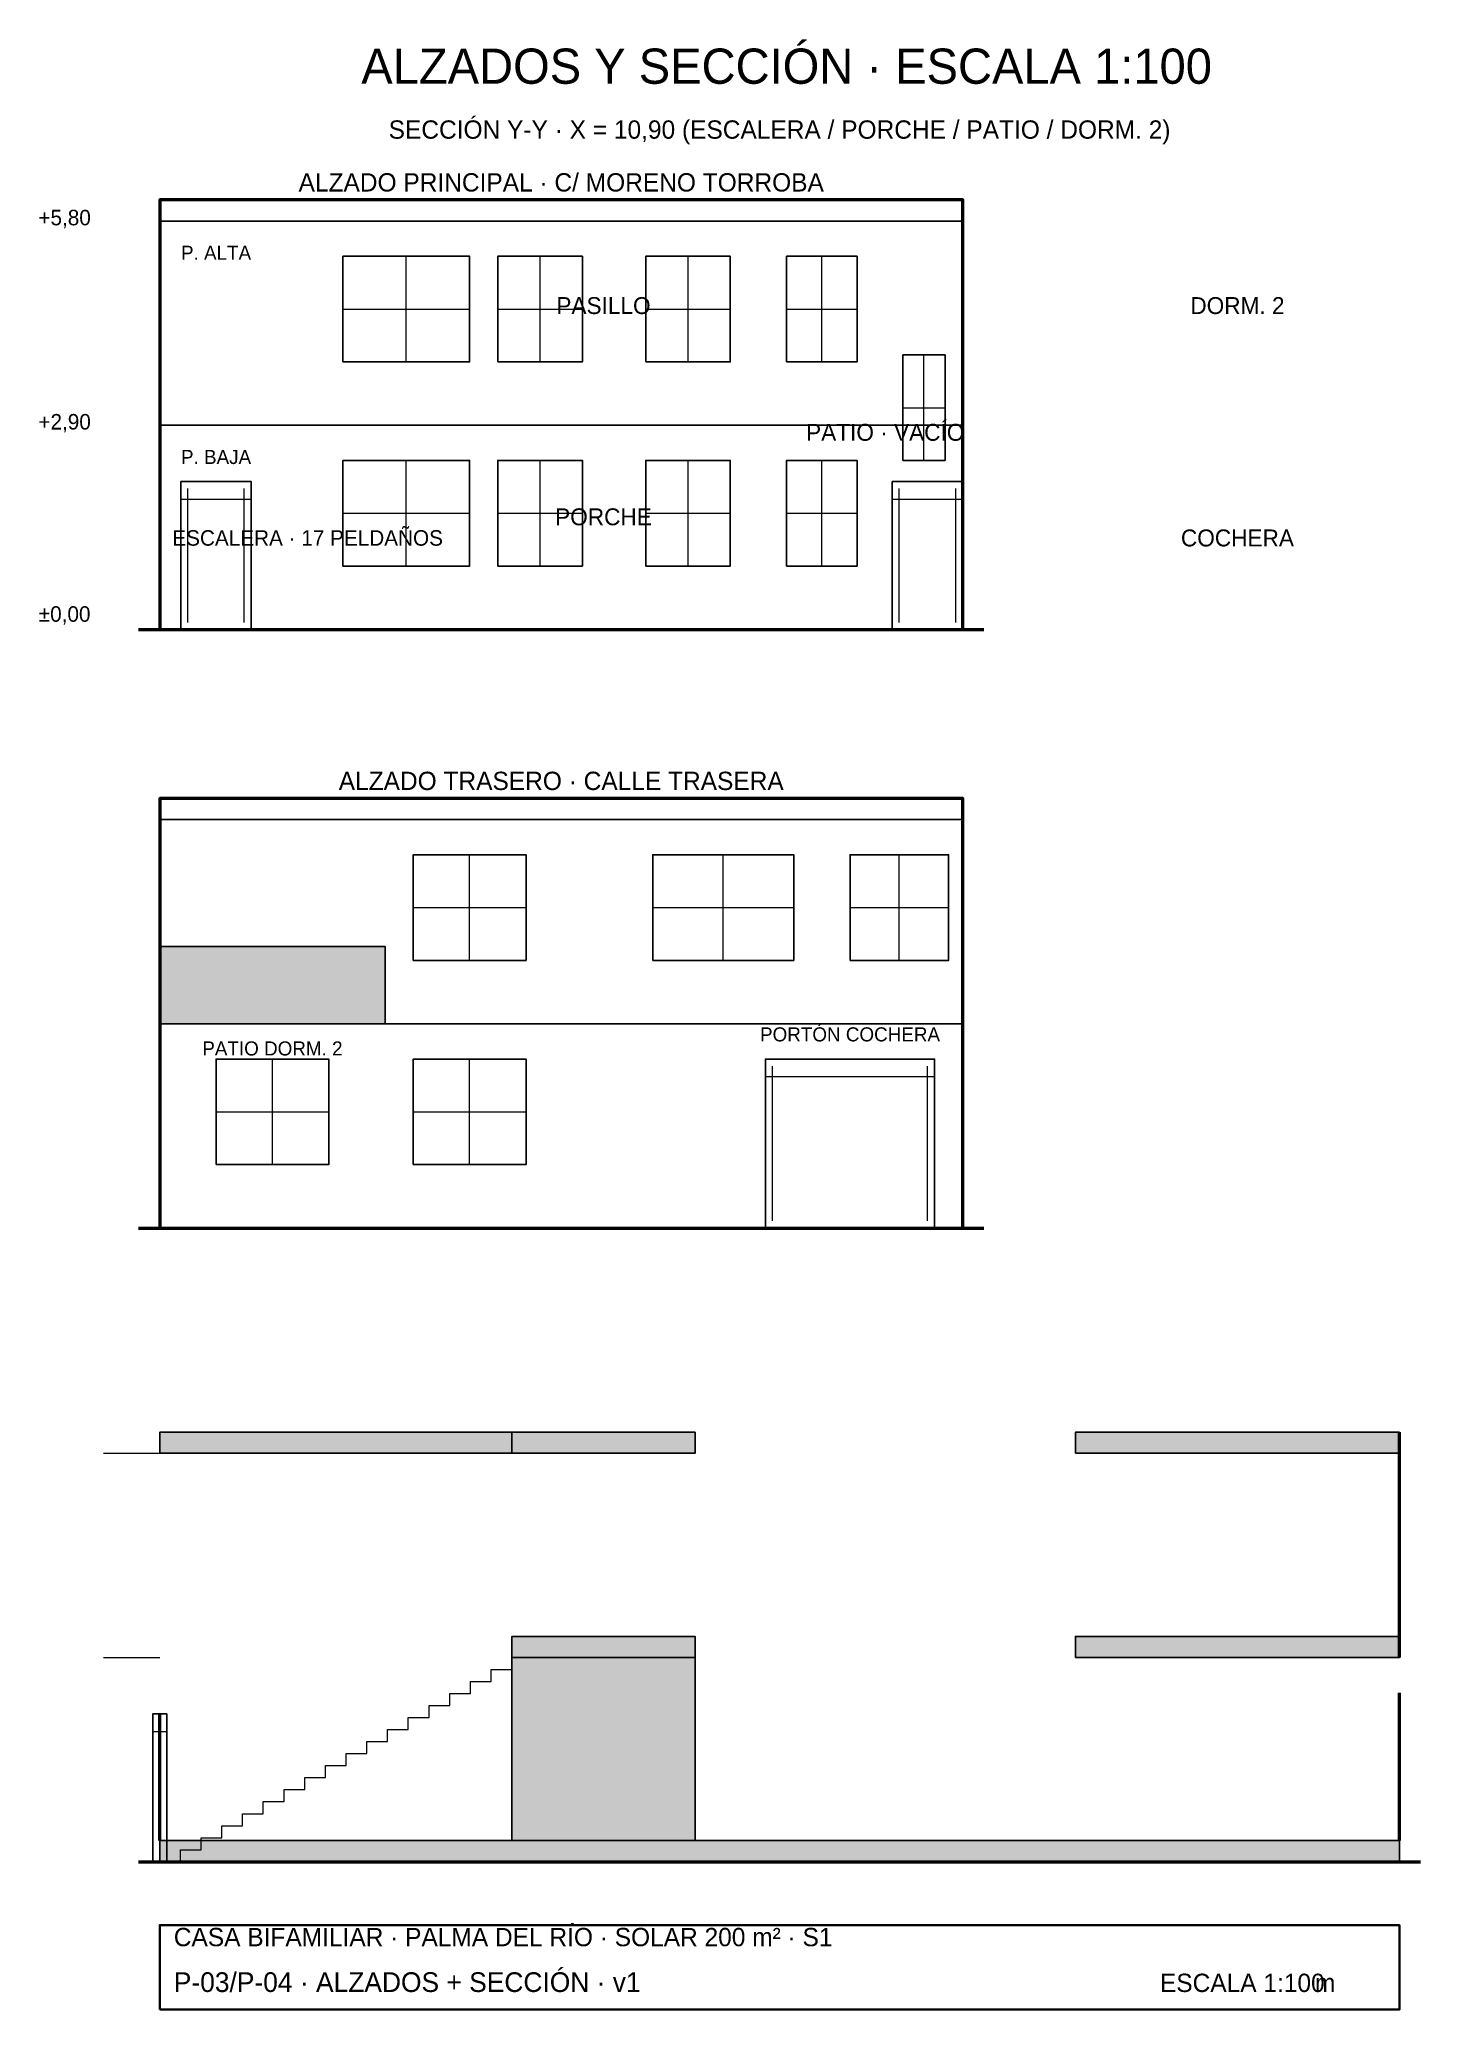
# Model space of a CAD drawing. Header units: metres. Extents: x -1.7 to 17.9, y -19.6 to 8.4.
import ezdxf
from ezdxf.enums import TextEntityAlignment as Align

# ---------------------------------------------------------------- set-up
doc = ezdxf.new("R2010")
doc.units = ezdxf.units.M
for name, color, linetype, lineweight in [('CAJETIN', 7, 'CONTINUOUS', 35), ('CARPINT', 6, 'CONTINUOUS', 18), ('COTAS', 5, 'CONTINUOUS', 18), ('ESTRUCT', 8, 'CONTINUOUS', 25), ('HUECOS', 5, 'CONTINUOUS', 25), ('MUROS', 7, 'CONTINUOUS', 50), ('TEXTO', 7, 'CONTINUOUS', 18)]:
    doc.layers.add(name, color=color, linetype=linetype, lineweight=lineweight)

msp = doc.modelspace()

# ---------------------------------------------------------------- hatches: boundary and pattern name
at = {"layer": 'ESTRUCT'}
h = msp.add_hatch(color=7, dxfattribs=at)
h.dxf.hatch_style = 1
h.paths.add_polyline_path([(0, -5.6), (3.2, -5.6), (3.2, -4.5), (0, -4.5)])
h = msp.add_hatch(color=7, dxfattribs=at)
h.dxf.hatch_style = 1
h.paths.add_polyline_path([(0, -11.7), (5, -11.7), (5, -11.4), (0, -11.4)])
h = msp.add_hatch(color=7, dxfattribs=at)
h.dxf.hatch_style = 1
h.paths.add_polyline_path([(5, -11.7), (7.6, -11.7), (7.6, -11.4), (5, -11.4)])
h = msp.add_hatch(color=7, dxfattribs=at)
h.dxf.hatch_style = 1
h.paths.add_polyline_path([(13, -11.7), (17.6, -11.7), (17.6, -11.4), (13, -11.4)])
h = msp.add_hatch(color=7, dxfattribs=at)
h.dxf.hatch_style = 1
h.paths.add_polyline_path([(5, -14.6), (7.6, -14.6), (7.6, -14.3), (5, -14.3)])
h = msp.add_hatch(color=7, dxfattribs=at)
h.dxf.hatch_style = 1
h.paths.add_polyline_path([(13, -14.6), (17.6, -14.6), (17.6, -14.3), (13, -14.3)])
h = msp.add_hatch(color=7, dxfattribs=at)
h.dxf.hatch_style = 1
h.paths.add_polyline_path([(5, -17.2), (7.6, -17.2), (7.6, -14.6), (5, -14.6)])
h = msp.add_hatch(color=7, dxfattribs=at)
h.dxf.hatch_style = 1
h.paths.add_polyline_path([(0, -17.5), (17.6, -17.5), (17.6, -17.2), (0, -17.2)])

# ---------------------------------------------------------------- linework, layer by layer
at = {"layer": 'CAJETIN'}
msp.add_lwpolyline([(0, -19.6), (17.6, -19.6), (17.6, -18.4), (0, -18.4), (0, -19.6)], close=True, dxfattribs=at)
at = {"layer": 'CARPINT'}
for p, q in [((3.5, 3.8), (3.5, 5.3)), ((5.4, 3.8), (5.4, 5.3)), ((7.5, 3.8), (7.5, 5.3)), ((9.4, 3.8), (9.4, 5.3)), ((2.6, 4.55), (4.4, 4.55)), ((4.8, 4.55), (6, 4.55)), ((6.9, 4.55), (8.1, 4.55)), ((8.9, 4.55), (9.9, 4.55)), ((10.85, 2.4), (10.85, 3.9)), ((10.55, 3.15), (11.15, 3.15)), ((3.5, 0.9), (3.5, 2.4)), ((5.4, 0.9), (5.4, 2.4)), ((7.5, 0.9), (7.5, 2.4)), ((9.4, 0.9), (9.4, 2.4)), ((0.4, 0.1), (0.4, 2)), ((1.2, 0.1), (1.2, 2)), ((10.5, 0.1), (10.5, 2)), ((11.3, 0.1), (11.3, 2)), ((0.3, 1.85), (1.3, 1.85)), ((10.4, 1.85), (11.4, 1.85)), ((2.6, 1.65), (4.4, 1.65)), ((4.8, 1.65), (6, 1.65)), ((6.9, 1.65), (8.1, 1.65)), ((8.9, 1.65), (9.9, 1.65)), ((4.4, -4.7), (4.4, -3.2)), ((8, -4.7), (8, -3.2)), ((10.5, -4.7), (10.5, -3.2)), ((3.6, -3.95), (5.2, -3.95)), ((7, -3.95), (9, -3.95)), ((9.8, -3.95), (11.2, -3.95)), ((1.6, -7.6), (1.6, -6.1)), ((4.4, -7.6), (4.4, -6.1)), ((8.6, -6.35), (11, -6.35)), ((8.7, -8.4), (8.7, -6.2)), ((10.9, -8.4), (10.9, -6.2)), ((0.8, -6.85), (2.4, -6.85)), ((3.6, -6.85), (5.2, -6.85)), ((4.706, -14.941), (4.706, -14.771)), ((4.706, -14.771), (5, -14.771)), ((5, -14.771), (5, -14.6)), ((4.412, -15.112), (4.412, -14.941)), ((4.412, -14.941), (4.706, -14.941)), ((3.824, -15.453), (3.824, -15.282)), ((3.824, -15.282), (4.118, -15.282)), ((4.118, -15.282), (4.118, -15.112)), ((4.118, -15.112), (4.412, -15.112)), ((-0.1, -15.65), (0.1, -15.65)), ((0, -17.4), (0, -15.5)), ((0, -17.4), (0, -15.5)), ((3.235, -15.794), (3.235, -15.624)), ((3.235, -15.624), (3.529, -15.624)), ((3.529, -15.624), (3.529, -15.453)), ((3.529, -15.453), (3.824, -15.453)), ((2.941, -15.965), (2.941, -15.794)), ((2.941, -15.794), (3.235, -15.794)), ((2.353, -16.306), (2.353, -16.135)), ((2.353, -16.135), (2.647, -16.135)), ((2.647, -16.135), (2.647, -15.965)), ((2.647, -15.965), (2.941, -15.965)), ((1.765, -16.647), (1.765, -16.476)), ((1.765, -16.476), (2.059, -16.476)), ((2.059, -16.476), (2.059, -16.306)), ((2.059, -16.306), (2.353, -16.306)), ((1.471, -16.818), (1.471, -16.647)), ((1.471, -16.647), (1.765, -16.647)), ((0.882, -17.159), (0.882, -16.988)), ((0.882, -16.988), (1.176, -16.988)), ((1.176, -16.988), (1.176, -16.818)), ((1.176, -16.818), (1.471, -16.818)), ((0.294, -17.5), (0.294, -17.329)), ((0.294, -17.329), (0.588, -17.329)), ((0.588, -17.329), (0.588, -17.159)), ((0.588, -17.159), (0.882, -17.159)), ((0, -17.5), (0.294, -17.5))]:
    msp.add_line(p, q, dxfattribs=at)
at = {"layer": 'COTAS'}
for p, q in [((-0.8, -11.7), (0, -11.7)), ((-0.8, -14.6), (0, -14.6))]:
    msp.add_line(p, q, dxfattribs=at)
at = {"layer": 'ESTRUCT'}
for p, q in [((0, 6.1), (11.4, 6.1)), ((0, 5.8), (11.4, 5.8)), ((0, 2.9), (11.4, 2.9)), ((0, -2.4), (11.4, -2.4)), ((0, -2.7), (11.4, -2.7)), ((0, -5.6), (11.4, -5.6))]:
    msp.add_line(p, q, dxfattribs=at)
for points in [[(0, -5.6), (3.2, -5.6), (3.2, -4.5), (0, -4.5)], [(0, -11.7), (5, -11.7), (5, -11.4), (0, -11.4)], [(5, -11.7), (7.6, -11.7), (7.6, -11.4), (5, -11.4)], [(13, -11.7), (17.6, -11.7), (17.6, -11.4), (13, -11.4)], [(5, -14.6), (7.6, -14.6), (7.6, -14.3), (5, -14.3)], [(13, -14.6), (17.6, -14.6), (17.6, -14.3), (13, -14.3)], [(5, -17.2), (7.6, -17.2), (7.6, -14.6), (5, -14.6)], [(0, -17.5), (17.6, -17.5), (17.6, -17.2), (0, -17.2)]]:
    msp.add_lwpolyline(points, close=True, dxfattribs=at)
at = {"layer": 'HUECOS'}
for points in [[(2.6, 3.8), (4.4, 3.8), (4.4, 5.3), (2.6, 5.3), (2.6, 3.8)], [(4.8, 3.8), (6, 3.8), (6, 5.3), (4.8, 5.3), (4.8, 3.8)], [(6.9, 3.8), (8.1, 3.8), (8.1, 5.3), (6.9, 5.3), (6.9, 3.8)], [(8.9, 3.8), (9.9, 3.8), (9.9, 5.3), (8.9, 5.3), (8.9, 3.8)], [(10.55, 2.4), (11.15, 2.4), (11.15, 3.9), (10.55, 3.9), (10.55, 2.4)], [(2.6, 0.9), (4.4, 0.9), (4.4, 2.4), (2.6, 2.4), (2.6, 0.9)], [(4.8, 0.9), (6, 0.9), (6, 2.4), (4.8, 2.4), (4.8, 0.9)], [(6.9, 0.9), (8.1, 0.9), (8.1, 2.4), (6.9, 2.4), (6.9, 0.9)], [(8.9, 0.9), (9.9, 0.9), (9.9, 2.4), (8.9, 2.4), (8.9, 0.9)], [(0.3, 0), (1.3, 0), (1.3, 2.1), (0.3, 2.1), (0.3, 0)], [(10.4, 0), (11.4, 0), (11.4, 2.1), (10.4, 2.1), (10.4, 0)], [(3.6, -4.7), (5.2, -4.7), (5.2, -3.2), (3.6, -3.2), (3.6, -4.7)], [(7, -4.7), (9, -4.7), (9, -3.2), (7, -3.2), (7, -4.7)], [(9.8, -4.7), (11.2, -4.7), (11.2, -3.2), (9.8, -3.2), (9.8, -4.7)], [(0.8, -7.6), (2.4, -7.6), (2.4, -6.1), (0.8, -6.1), (0.8, -7.6)], [(3.6, -7.6), (5.2, -7.6), (5.2, -6.1), (3.6, -6.1), (3.6, -7.6)], [(8.6, -8.5), (11, -8.5), (11, -6.1), (8.6, -6.1), (8.6, -8.5)], [(-0.1, -17.5), (0.1, -17.5), (0.1, -15.4), (-0.1, -15.4), (-0.1, -17.5)]]:
    msp.add_lwpolyline(points, dxfattribs=at)
at = {"layer": 'MUROS'}
for p, q in [((-0.3, 0), (11.7, 0)), ((-0.3, -8.5), (11.7, -8.5)), ((17.6, -14.6), (17.6, -11.4)), ((17.6, -17.2), (17.6, -15.1)), ((0, -17.2), (0, -15.4)), ((-0.3, -17.5), (17.9, -17.5))]:
    msp.add_line(p, q, dxfattribs=at)
for points in [[(0, 0), (11.4, 0), (11.4, 6.1), (0, 6.1), (0, 0)], [(0, -8.5), (11.4, -8.5), (11.4, -2.4), (0, -2.4), (0, -8.5)]]:
    msp.add_lwpolyline(points, dxfattribs=at)

# ---------------------------------------------------------------- texts
at = {"layer": 'CAJETIN'}
for s, height, p in [('CASA BIFAMILIAR · PALMA DEL RÍO · SOLAR 200 m² · S1', 0.26, (0.2, -18.7)), ('P-03/P-04 · ALZADOS + SECCIÓN · v1', 0.28, (0.2, -19.35)), ('ESCALA 1:100', 0.26, (14.2, -19.35)), ('m', 0.26, (16.4, -19.35))]:
    msp.add_text(s, height=height, dxfattribs=at).set_placement(p)
at = {"layer": 'COTAS'}
for s, p in [('+5,80', (-1.35, 5.85)), ('+2,90', (-1.35, 2.95)), ('±0,00', (-1.35, 0.22))]:
    msp.add_text(s, height=0.22, dxfattribs=at).set_placement(p, align=Align.MIDDLE_CENTER)
at = {"layer": 'TEXTO'}
for s, height, p in [('ALZADOS Y SECCIÓN · ESCALA 1:100', 0.5, (8.9, 8)), ('SECCIÓN Y-Y · X = 10,90 (ESCALERA / PORCHE / PATIO / DORM. 2)', 0.26, (8.8, 7.1)), ('ALZADO PRINCIPAL · C/ MORENO TORROBA', 0.26, (5.7, 6.35)), ('P. ALTA', 0.2, (0.8, 5.35)), ('PASILLO', 0.24, (6.3, 4.6)), ('DORM. 2', 0.24, (15.3, 4.6)), ('PATIO · VACÍO', 0.24, (10.3, 2.8)), ('P. BAJA', 0.2, (0.8, 2.45)), ('PORCHE', 0.24, (6.3, 1.6)), ('ESCALERA · 17 PELDAÑOS', 0.22, (2.1, 1.3)), ('COCHERA', 0.24, (15.3, 1.3)), ('ALZADO TRASERO · CALLE TRASERA', 0.26, (5.7, -2.15)), ('PATIO DORM. 2', 0.2, (1.6, -5.95)), ('PORTÓN COCHERA', 0.2, (9.8, -5.75))]:
    msp.add_text(s, height=height, dxfattribs=at).set_placement(p, align=Align.MIDDLE_CENTER)

doc.saveas('drawing.dxf')
